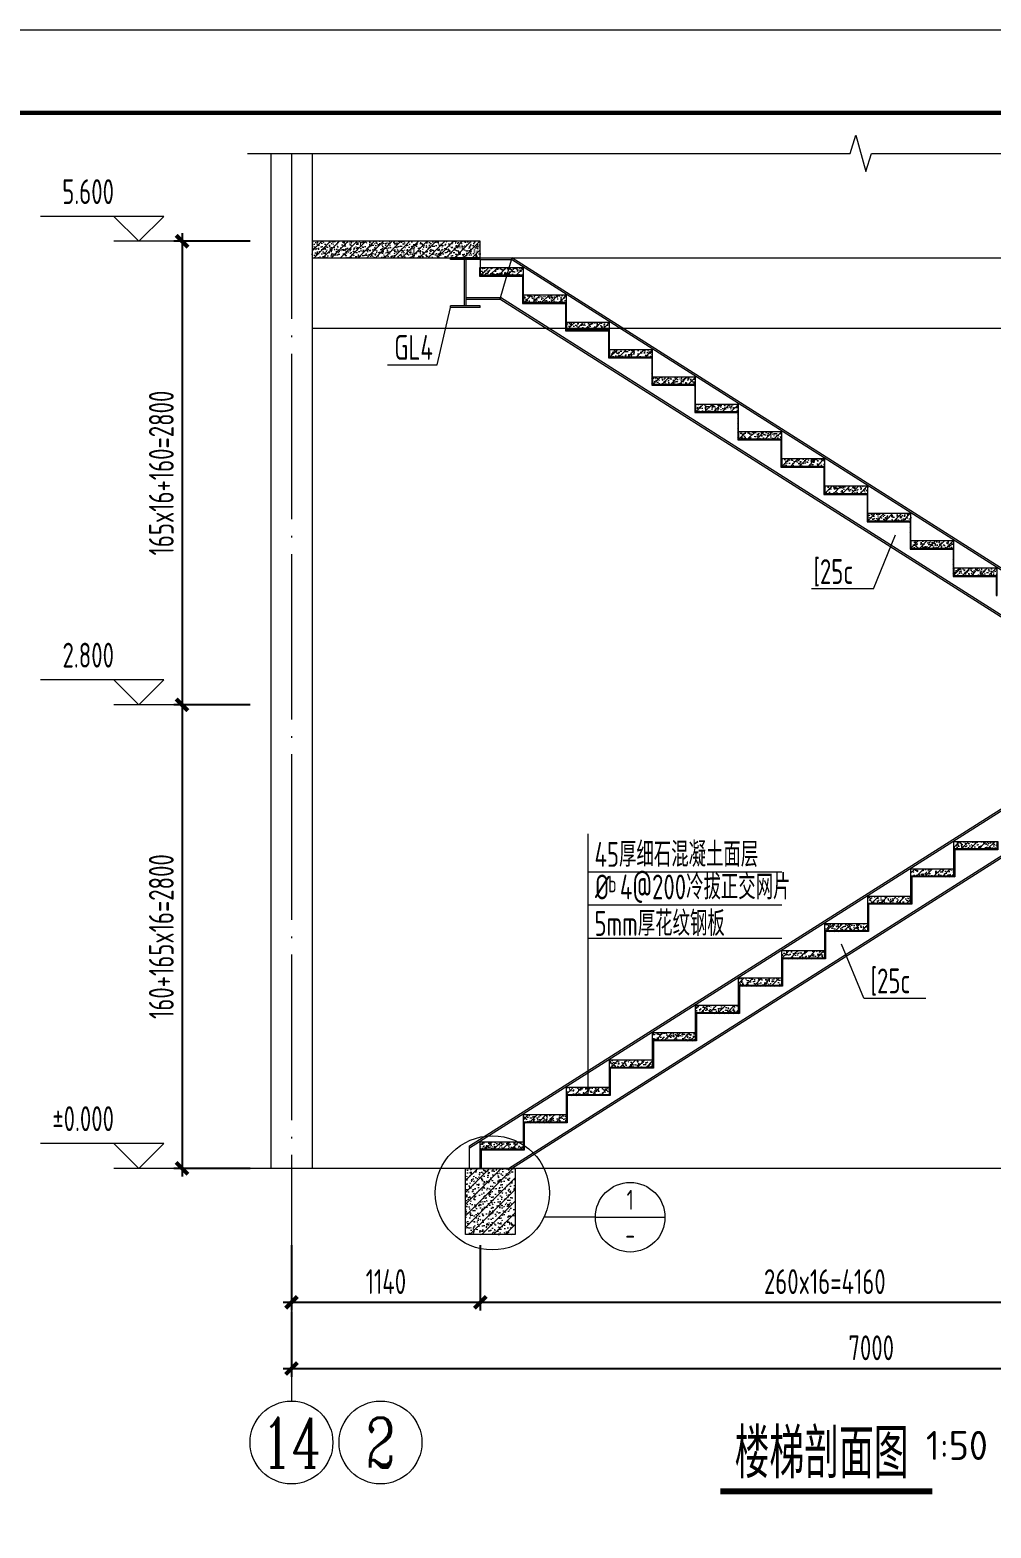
# Model space of a CAD drawing. Header units: millimetres. Extents: x 19781 to 898973, y -947928 to -267362.
# Drawn here: x 582405 to 594010, y -406059 to -387961 of the extents above; entities that cross this region are included whole.
import ezdxf
from ezdxf.enums import TextEntityAlignment as Align

# ---------------------------------------------------------------- set-up
doc = ezdxf.new("R2010")
doc.units = ezdxf.units.MM
doc.header["$LTSCALE"] = 100
doc.linetypes.add('DOTE', pattern=[2.42, 2, -0.2, 0.02, -0.2])
doc.layers.get('0').update_dxf_attribs({"lineweight": 18})
for name, color, linetype, lineweight in [('14', 2, 'Continuous', 18), ('BEAM_CON', 4, 'Continuous', 18), ('BORDER', 7, 'Continuous', 18), ('COLU', 7, 'Continuous', 18), ('DIM', 3, 'Continuous', 18), ('DOTE', 1, 'DOTE', 18), ('HATCH', 254, 'Continuous', 18), ('NUM', 7, 'Continuous', 18), ('REIN', 1, 'Continuous', 18), ('TEXT', 7, 'Continuous', 18), ('THIN', 7, 'Continuous', 18), ('图名下划线', 7, 'Continuous', 18), ('楼板负筋文字', 7, 'Continuous', 18)]:
    doc.layers.add(name, color=color, linetype=linetype, lineweight=lineweight)
doc.styles.add('TSSD_Axis', font='complex.shx', dxfattribs={"width": 0.7, "bigfont": 'hztxt.shx'})
doc.styles.add('TSSD_Label', font='tssdeng.shx', dxfattribs={"width": 0.7, "bigfont": 'hztxt.shx'})
doc.styles.add('TSSD_Norm', font='tssdeng.shx', dxfattribs={"bigfont": 'hztxt.shx'})
doc.styles.add('TSSD_Num', font='tssdeng.shx', dxfattribs={"width": 0.75, "bigfont": 'hztxt.shx'})
doc.styles.add('TSSD_REIN', font='tssdeng.shx', dxfattribs={"width": 0.7, "bigfont": 'hztxt.shx'})
doc.dimstyles.new('TSSD_100_100', dxfattribs={"dimtxt": 300, "dimasz": 100, "dimexe": 100, "dimexo": 250, "dimgap": 100, "dimtad": 1, "dimdec": 0, "dimzin": 0, "dimdsep": 46, "dimtxsty": 'TSSD_REIN', "dimblk": 'ARCHTICK', "dimcen": 0, "dimdle": 100, "dimclrt": 7, "dimadec": 0, "dimazin": 0, "dimtfac": 1, "dimtdec": 0, "dimtix": 1, "dimtmove": 2, "dimatfit": 3, "dimfxl": 1, "dimtolj": 1, "dimtzin": 0, "dimarcsym": 0})
pattern_1 = [(50, (0, 0), (-27.952457, 104.319989), [11.25, -123.75]), (355, (0, 0), (40.089027, 107.50061), [9, -99]), (100.4514, (8.97, -0.78), (-117.962509, 65.649419), [9.561028, -105.171317]), (46.1842, (0, 30), (-31.42214, 158.923406), [16.875, -185.625]), (96.6356, (13.34, 27.93), (-169.998147, 110.031268), [14.341543, -157.75695]), (351.1842, (0, 30), (140.19929, 146.11779), [13.5, -148.5]), (21, (15, 22.5), (26.127565, 104.791938), [11.25, -123.75]), (326, (15, 22.5), (87.179983, 74.586605), [9, -99]), (71.4514, (22.46, 17.47), (-71.344865, 114.607635), [9.561029, -105.171317]), (37.5, (0, 0), (1.8239783, 49.934078), [0.01, -97.8, 0.01, -100.5, 0.01, -99.375]), (7.5, (0, 0), (39.4604306, 59.1617568), [0.01, -57.3, 0.01, -95.55, 0.01, -37.875]), (327.5, (-33.45, 0), (80.0733654, -3.3832308), [0.01, -37.5, 0.01, -117, 0.01, -155.25]), (317.5, (-48.45, 0), (87.4779254, 15.0157473), [0.01, -48.75, 0.01, -77.7, 0.01, -110.25]), (45, (0, 0), (-53.0330086, 53.0330086), [])]
pattern_2 = [(45, (0, 0), (-28.2842712, 28.2842712), [])]

# ---------------------------------------------------------------- blocks, each defined once
blk = doc.blocks.new('A$C56EA3430')
at = {"layer": 'BEAM_CON', "lineweight": 5}
for p, q in [((360, 600), (0, 600)), ((0, 580), (0, 600)), ((360, 580), (0, 580)), ((170, 20), (170, 580)), ((190, 20), (190, 580)), ((360, 580), (360, 600)), ((360, 20), (0, 20)), ((0, 0), (0, 20)), ((360, 0), (0, 0)), ((360, 0), (360, 20))]:
    blk.add_line(p, q, dxfattribs=at)
blk = doc.blocks.new('_ArchTick_0')
at = {"color": 0, "linetype": 'ByBlock'}
blk.add_lwpolyline([(-0.71, -0.71, 0.5, 0.5, 0), (0.71, 0.71, 0.5, 0.5, 0)], format="xyseb", dxfattribs=at)
blk = doc.blocks.new('*X1055')
at = {"layer": 'DIM', "color": 0, "lineweight": -2, "ltscale": 100, "transparency": 16777216}
for p, q in [((585063, -390514), (584141, -390514)), ((584241, -390414), (584241, -396214)), ((585063, -396114), (584141, -396114))]:
    blk.add_line(p, q, dxfattribs=at)
at = {"layer": 'DIM', "color": 0, "lineweight": -2, "ltscale": 100, "transparency": 16777216, "xscale": 100, "yscale": 100, "zscale": 100}
for p, rotation in [((584241, -390514), 90), ((584241, -396114), 270)]:
    blk.add_blockref('_ArchTick_0', p, dxfattribs=dict(at, rotation=rotation))
at = {"layer": 'DIM', "color": 7, "ltscale": 100, "transparency": 16777216, "insert": (583991, -393314), "char_height": 300, "width": 9000, "attachment_point": 5, "rotation": 90, "style": 'TSSD_REIN'}
blk.add_mtext('165x16+160=2800', dxfattribs=at)
blk = doc.blocks.new('_ARCHTICK')
at = {"color": 0, "linetype": 'ByBlock', "const_width": 0.5}
blk.add_lwpolyline([(-0.5, -0.5), (0.5, 0.5)], dxfattribs=at)
blk = doc.blocks.new('*X1056')
at = {"layer": 'DIM', "color": 0, "lineweight": -2, "ltscale": 100, "transparency": 16777216}
for p, q in [((585063, -396114), (584141, -396114)), ((584241, -396014), (584241, -401814)), ((585063, -401714), (584141, -401714))]:
    blk.add_line(p, q, dxfattribs=at)
at = {"layer": 'DIM', "color": 0, "lineweight": -2, "ltscale": 100, "transparency": 16777216, "xscale": 100, "yscale": 100, "zscale": 100}
for p, rotation in [((584241, -396114), 90), ((584241, -401714), 270)]:
    blk.add_blockref('_ArchTick_0', p, dxfattribs=dict(at, rotation=rotation))
at = {"layer": 'DIM', "color": 7, "ltscale": 100, "transparency": 16777216, "insert": (583991, -398914), "char_height": 300, "width": 9000, "attachment_point": 5, "rotation": 90, "style": 'TSSD_REIN'}
blk.add_mtext('160+165x16=2800', dxfattribs=at)
blk = doc.blocks.new('ts_axno')
at = {"color": 0, "linetype": 'ByBlock', "lineweight": -2}
blk.add_circle((0, 0), 0.5, dxfattribs=at)
at = {"color": 0, "linetype": 'ByBlock', "lineweight": -2, "style": 'TSSD_Axis', "width": 0.7}
blk.add_attdef('A', text='', height=0.6, dxfattribs=at).set_placement((0, 0), align=Align.MIDDLE_CENTER)
blk = doc.blocks.new('*X1057')
at = {"layer": 'DIM', "color": 0, "lineweight": -2, "ltscale": 100, "transparency": 16777216}
for p, q in [((585563, -403443), (585563, -404232)), ((599563, -403443), (599563, -404232)), ((585463, -404132), (599663, -404132))]:
    blk.add_line(p, q, dxfattribs=at)
at = {"layer": 'DIM', "color": 0, "lineweight": -2, "ltscale": 100, "transparency": 16777216, "xscale": 100, "yscale": 100, "zscale": 100, "rotation": 180}
blk.add_blockref('_ArchTick_0', (585563, -404132), dxfattribs=at)
at = {"layer": 'DIM', "color": 0, "lineweight": -2, "ltscale": 100, "transparency": 16777216, "xscale": 100, "yscale": 100, "zscale": 100}
blk.add_blockref('_ArchTick_0', (599563, -404132), dxfattribs=at)
at = {"layer": 'DIM', "color": 7, "ltscale": 100, "transparency": 16777216, "insert": (592563, -403882), "char_height": 300, "width": 2220, "attachment_point": 5, "style": 'TSSD_REIN'}
blk.add_mtext('7000', dxfattribs=at)
blk = doc.blocks.new('*X1058')
at = {"layer": 'DIM', "color": 0, "lineweight": -2, "ltscale": 100, "transparency": 16777216}
for p, q in [((585563, -402643), (585563, -403432)), ((587843, -402643), (587843, -403432)), ((585463, -403332), (587943, -403332))]:
    blk.add_line(p, q, dxfattribs=at)
at = {"layer": 'DIM', "color": 0, "lineweight": -2, "ltscale": 100, "transparency": 16777216, "xscale": 100, "yscale": 100, "zscale": 100, "rotation": 180}
blk.add_blockref('_ArchTick_0', (585563, -403332), dxfattribs=at)
at = {"layer": 'DIM', "color": 0, "lineweight": -2, "ltscale": 100, "transparency": 16777216, "xscale": 100, "yscale": 100, "zscale": 100}
blk.add_blockref('_ArchTick_0', (587843, -403332), dxfattribs=at)
at = {"layer": 'DIM', "color": 7, "ltscale": 100, "transparency": 16777216, "insert": (586703, -403082), "char_height": 300, "width": 2130, "attachment_point": 5, "style": 'TSSD_REIN'}
blk.add_mtext('1140', dxfattribs=at)
blk = doc.blocks.new('*X1059')
at = {"layer": 'DIM', "color": 0, "lineweight": -2, "ltscale": 100, "transparency": 16777216}
for p, q in [((587843, -402643), (587843, -403432)), ((596163, -402643), (596163, -403432)), ((587743, -403332), (596263, -403332))]:
    blk.add_line(p, q, dxfattribs=at)
at = {"layer": 'DIM', "color": 0, "lineweight": -2, "ltscale": 100, "transparency": 16777216, "xscale": 100, "yscale": 100, "zscale": 100, "rotation": 180}
blk.add_blockref('_ArchTick_0', (587843, -403332), dxfattribs=at)
at = {"layer": 'DIM', "color": 0, "lineweight": -2, "ltscale": 100, "transparency": 16777216, "xscale": 100, "yscale": 100, "zscale": 100}
blk.add_blockref('_ArchTick_0', (596163, -403332), dxfattribs=at)
at = {"layer": 'DIM', "color": 7, "ltscale": 100, "transparency": 16777216, "insert": (592003, -403082), "char_height": 300, "width": 6510, "attachment_point": 5, "style": 'TSSD_REIN'}
blk.add_mtext('260x16=4160', dxfattribs=at)
blk = doc.blocks.new('ts_idx')
at = {"color": 0, "linetype": 'ByBlock', "lineweight": -2}
blk.add_line((-0.5, 0), (0.5, 0), dxfattribs=at)
blk.add_circle((0, 0), 0.5, dxfattribs=at)
at = {"color": 0, "linetype": 'ByBlock', "lineweight": -2, "style": 'TSSD_Num', "width": 0.7}
for tag, p in [('1', (0, 0.25)), ('A', (0, -0.25))]:
    blk.add_attdef(tag, text='', height=0.286, dxfattribs=at).set_placement(p, align=Align.MIDDLE_CENTER)

msp = doc.modelspace()

# ---------------------------------------------------------------- hatches: boundary and pattern name
at = {"layer": 'HATCH', "ltscale": 100}
h = msp.add_hatch(dxfattribs=at)
h.set_pattern_fill('ARMORED', color=256, style=0, pattern_type=0)
h.set_pattern_definition(pattern_1)
h.paths.add_polyline_path([(585812.55, -390714.02), (587842.55, -390714.02), (587842.55, -390514.02), (585812.55, -390514.02)], flags=0)
h = msp.add_hatch(dxfattribs=at)
h.set_pattern_fill('METAL', color=256, style=0, pattern_type=0)
h.set_pattern_definition(pattern_2)
h.paths.add_polyline_path([(588352.55, -391164.02), (588362.55, -391164.02), (588362.55, -390924.02), (587842.55, -390924.02), (587842.55, -390834.02), (587832.55, -390834.02), (587832.55, -390934.02), (588352.55, -390934.02)], flags=0)
h = msp.add_hatch(dxfattribs=at)
h.set_pattern_fill('ARMORED', color=256, style=0, pattern_type=0)
h.set_pattern_definition(pattern_1)
h.paths.add_polyline_path([(587842.55, -390924.02), (588362.55, -390924.02), (588362.55, -390834.02), (587842.55, -390834.02)], flags=0)
h = msp.add_hatch(dxfattribs=at)
h.set_pattern_fill('METAL', color=256, style=0, pattern_type=0)
h.set_pattern_definition(pattern_2)
h.paths.add_polyline_path([(588872.55, -391494.02), (588882.55, -391494.02), (588882.55, -391254.02), (588362.55, -391254.02), (588362.55, -391164.02), (588352.55, -391164.02), (588352.55, -391264.02), (588872.55, -391264.02)], flags=0)
h = msp.add_hatch(dxfattribs=at)
h.set_pattern_fill('ARMORED', color=256, style=0, pattern_type=0)
h.set_pattern_definition(pattern_1)
h.paths.add_polyline_path([(588362.55, -391254.02), (588882.55, -391254.02), (588882.55, -391164.02), (588362.55, -391164.02)], flags=0)
h = msp.add_hatch(dxfattribs=at)
h.set_pattern_fill('METAL', color=256, style=0, pattern_type=0)
h.set_pattern_definition(pattern_2)
h.paths.add_polyline_path([(589392.55, -391824.02), (589402.55, -391824.02), (589402.55, -391584.02), (588882.55, -391584.02), (588882.55, -391494.02), (588872.55, -391494.02), (588872.55, -391594.02), (589392.55, -391594.02)], flags=0)
h = msp.add_hatch(dxfattribs=at)
h.set_pattern_fill('ARMORED', color=256, style=0, pattern_type=0)
h.set_pattern_definition(pattern_1)
h.paths.add_polyline_path([(588882.55, -391584.02), (589402.55, -391584.02), (589402.55, -391494.02), (588882.55, -391494.02)], flags=0)
h = msp.add_hatch(dxfattribs=at)
h.set_pattern_fill('METAL', color=256, style=0, pattern_type=0)
h.set_pattern_definition(pattern_2)
h.paths.add_polyline_path([(589912.55, -392154.02), (589922.55, -392154.02), (589922.55, -391914.02), (589402.55, -391914.02), (589402.55, -391824.02), (589392.55, -391824.02), (589392.55, -391924.02), (589912.55, -391924.02)], flags=0)
h = msp.add_hatch(dxfattribs=at)
h.set_pattern_fill('ARMORED', color=256, style=0, pattern_type=0)
h.set_pattern_definition(pattern_1)
h.paths.add_polyline_path([(589402.55, -391914.02), (589922.55, -391914.02), (589922.55, -391824.02), (589402.55, -391824.02)], flags=0)
h = msp.add_hatch(dxfattribs=at)
h.set_pattern_fill('METAL', color=256, style=0, pattern_type=0)
h.set_pattern_definition(pattern_2)
h.paths.add_polyline_path([(590432.55, -392484.02), (590442.55, -392484.02), (590442.55, -392244.02), (589922.55, -392244.02), (589922.55, -392154.02), (589912.55, -392154.02), (589912.55, -392254.02), (590432.55, -392254.02)], flags=0)
h = msp.add_hatch(dxfattribs=at)
h.set_pattern_fill('ARMORED', color=256, style=0, pattern_type=0)
h.set_pattern_definition(pattern_1)
h.paths.add_polyline_path([(589922.55, -392244.02), (590442.55, -392244.02), (590442.55, -392154.02), (589922.55, -392154.02)], flags=0)
h = msp.add_hatch(dxfattribs=at)
h.set_pattern_fill('METAL', color=256, style=0, pattern_type=0)
h.set_pattern_definition(pattern_2)
h.paths.add_polyline_path([(590952.55, -392814.02), (590962.55, -392814.02), (590962.55, -392574.02), (590442.55, -392574.02), (590442.55, -392484.02), (590432.55, -392484.02), (590432.55, -392584.02), (590952.55, -392584.02)], flags=0)
h = msp.add_hatch(dxfattribs=at)
h.set_pattern_fill('ARMORED', color=256, style=0, pattern_type=0)
h.set_pattern_definition(pattern_1)
h.paths.add_polyline_path([(590442.55, -392574.02), (590962.55, -392574.02), (590962.55, -392484.02), (590442.55, -392484.02)], flags=0)
h = msp.add_hatch(dxfattribs=at)
h.set_pattern_fill('METAL', color=256, style=0, pattern_type=0)
h.set_pattern_definition(pattern_2)
h.paths.add_polyline_path([(591472.55, -393144.02), (591482.55, -393144.02), (591482.55, -392904.02), (590962.55, -392904.02), (590962.55, -392814.02), (590952.55, -392814.02), (590952.55, -392914.02), (591472.55, -392914.02)], flags=0)
h = msp.add_hatch(dxfattribs=at)
h.set_pattern_fill('ARMORED', color=256, style=0, pattern_type=0)
h.set_pattern_definition(pattern_1)
h.paths.add_polyline_path([(590962.55, -392904.02), (591482.55, -392904.02), (591482.55, -392814.02), (590962.55, -392814.02)], flags=0)
h = msp.add_hatch(dxfattribs=at)
h.set_pattern_fill('METAL', color=256, style=0, pattern_type=0)
h.set_pattern_definition(pattern_2)
h.paths.add_polyline_path([(591992.55, -393474.02), (592002.55, -393474.02), (592002.55, -393234.02), (591482.55, -393234.02), (591482.55, -393144.02), (591472.55, -393144.02), (591472.55, -393244.02), (591992.55, -393244.02)], flags=0)
h = msp.add_hatch(dxfattribs=at)
h.set_pattern_fill('ARMORED', color=256, style=0, pattern_type=0)
h.set_pattern_definition(pattern_1)
h.paths.add_polyline_path([(591482.55, -393234.02), (592002.55, -393234.02), (592002.55, -393144.02), (591482.55, -393144.02)], flags=0)
h = msp.add_hatch(dxfattribs=at)
h.set_pattern_fill('METAL', color=256, style=0, pattern_type=0)
h.set_pattern_definition(pattern_2)
h.paths.add_polyline_path([(592512.55, -393804.02), (592522.55, -393804.02), (592522.55, -393564.02), (592002.55, -393564.02), (592002.55, -393474.02), (591992.55, -393474.02), (591992.55, -393574.02), (592512.55, -393574.02)], flags=0)
h = msp.add_hatch(dxfattribs=at)
h.set_pattern_fill('ARMORED', color=256, style=0, pattern_type=0)
h.set_pattern_definition(pattern_1)
h.paths.add_polyline_path([(592002.55, -393564.02), (592522.55, -393564.02), (592522.55, -393474.02), (592002.55, -393474.02)], flags=0)
h = msp.add_hatch(dxfattribs=at)
h.set_pattern_fill('METAL', color=256, style=0, pattern_type=0)
h.set_pattern_definition(pattern_2)
h.paths.add_polyline_path([(593032.55, -394134.02), (593042.55, -394134.02), (593042.55, -393894.02), (592522.55, -393894.02), (592522.55, -393804.02), (592512.55, -393804.02), (592512.55, -393904.02), (593032.55, -393904.02)], flags=0)
h = msp.add_hatch(dxfattribs=at)
h.set_pattern_fill('ARMORED', color=256, style=0, pattern_type=0)
h.set_pattern_definition(pattern_1)
h.paths.add_polyline_path([(592522.55, -393894.02), (593042.55, -393894.02), (593042.55, -393804.02), (592522.55, -393804.02)], flags=0)
h = msp.add_hatch(dxfattribs=at)
h.set_pattern_fill('METAL', color=256, style=0, pattern_type=0)
h.set_pattern_definition(pattern_2)
h.paths.add_polyline_path([(593552.55, -394464.02), (593562.55, -394464.02), (593562.55, -394224.02), (593042.55, -394224.02), (593042.55, -394134.02), (593032.55, -394134.02), (593032.55, -394234.02), (593552.55, -394234.02)], flags=0)
h = msp.add_hatch(dxfattribs=at)
h.set_pattern_fill('ARMORED', color=256, style=0, pattern_type=0)
h.set_pattern_definition(pattern_1)
h.paths.add_polyline_path([(593042.55, -394224.02), (593562.55, -394224.02), (593562.55, -394134.02), (593042.55, -394134.02)], flags=0)
h = msp.add_hatch(dxfattribs=at)
h.set_pattern_fill('METAL', color=256, style=0, pattern_type=0)
h.set_pattern_definition(pattern_2)
h.paths.add_polyline_path([(594072.55, -394794.02), (594082.55, -394794.02), (594082.55, -394554.02), (593562.55, -394554.02), (593562.55, -394464.02), (593552.55, -394464.02), (593552.55, -394564.02), (594072.55, -394564.02)], flags=0)
h = msp.add_hatch(dxfattribs=at)
h.set_pattern_fill('ARMORED', color=256, style=0, pattern_type=0)
h.set_pattern_definition(pattern_1)
h.paths.add_polyline_path([(593562.55, -394554.02), (594082.55, -394554.02), (594082.55, -394464.02), (593562.55, -394464.02)], flags=0)
h = msp.add_hatch(dxfattribs=at)
h.set_pattern_fill('ARMORED', color=256, style=0, pattern_type=0)
h.set_pattern_definition(pattern_1)
h.paths.add_polyline_path([(594082.55, -397854.02), (593562.55, -397854.02), (593562.55, -397764.02), (594082.55, -397764.02)], flags=0)
h = msp.add_hatch(dxfattribs=at)
h.set_pattern_fill('METAL', color=256, style=0, pattern_type=0)
h.set_pattern_definition(pattern_2)
h.paths.add_polyline_path([(593572.55, -398094.02), (593562.55, -398094.02), (593562.55, -397854.02), (594082.55, -397854.02), (594082.55, -397764.02), (594092.55, -397764.02), (594092.55, -397864.02), (593572.55, -397864.02)], flags=0)
h = msp.add_hatch(dxfattribs=at)
h.set_pattern_fill('ARMORED', color=256, style=0, pattern_type=0)
h.set_pattern_definition(pattern_1)
h.paths.add_polyline_path([(593562.55, -398184.02), (593042.55, -398184.02), (593042.55, -398094.02), (593562.55, -398094.02)], flags=0)
h = msp.add_hatch(dxfattribs=at)
h.set_pattern_fill('METAL', color=256, style=0, pattern_type=0)
h.set_pattern_definition(pattern_2)
h.paths.add_polyline_path([(593052.55, -398424.02), (593042.55, -398424.02), (593042.55, -398184.02), (593562.55, -398184.02), (593562.55, -398094.02), (593572.55, -398094.02), (593572.55, -398194.02), (593052.55, -398194.02)], flags=0)
h = msp.add_hatch(dxfattribs=at)
h.set_pattern_fill('ARMORED', color=256, style=0, pattern_type=0)
h.set_pattern_definition(pattern_1)
h.paths.add_polyline_path([(593042.55, -398514.02), (592522.55, -398514.02), (592522.55, -398424.02), (593042.55, -398424.02)], flags=0)
h = msp.add_hatch(dxfattribs=at)
h.set_pattern_fill('METAL', color=256, style=0, pattern_type=0)
h.set_pattern_definition(pattern_2)
h.paths.add_polyline_path([(592532.55, -398754.02), (592522.55, -398754.02), (592522.55, -398514.02), (593042.55, -398514.02), (593042.55, -398424.02), (593052.55, -398424.02), (593052.55, -398524.02), (592532.55, -398524.02)], flags=0)
h = msp.add_hatch(dxfattribs=at)
h.set_pattern_fill('ARMORED', color=256, style=0, pattern_type=0)
h.set_pattern_definition(pattern_1)
h.paths.add_polyline_path([(592522.55, -398844.02), (592002.55, -398844.02), (592002.55, -398754.02), (592522.55, -398754.02)], flags=0)
h = msp.add_hatch(dxfattribs=at)
h.set_pattern_fill('METAL', color=256, style=0, pattern_type=0)
h.set_pattern_definition(pattern_2)
h.paths.add_polyline_path([(592012.55, -399084.02), (592002.55, -399084.02), (592002.55, -398844.02), (592522.55, -398844.02), (592522.55, -398754.02), (592532.55, -398754.02), (592532.55, -398854.02), (592012.55, -398854.02)], flags=0)
h = msp.add_hatch(dxfattribs=at)
h.set_pattern_fill('ARMORED', color=256, style=0, pattern_type=0)
h.set_pattern_definition(pattern_1)
h.paths.add_polyline_path([(592002.55, -399174.02), (591482.55, -399174.02), (591482.55, -399084.02), (592002.55, -399084.02)], flags=0)
h = msp.add_hatch(dxfattribs=at)
h.set_pattern_fill('METAL', color=256, style=0, pattern_type=0)
h.set_pattern_definition(pattern_2)
h.paths.add_polyline_path([(591492.55, -399414.02), (591482.55, -399414.02), (591482.55, -399174.02), (592002.55, -399174.02), (592002.55, -399084.02), (592012.55, -399084.02), (592012.55, -399184.02), (591492.55, -399184.02)], flags=0)
h = msp.add_hatch(dxfattribs=at)
h.set_pattern_fill('ARMORED', color=256, style=0, pattern_type=0)
h.set_pattern_definition(pattern_1)
h.paths.add_polyline_path([(591482.55, -399504.02), (590962.55, -399504.02), (590962.55, -399414.02), (591482.55, -399414.02)], flags=0)
h = msp.add_hatch(dxfattribs=at)
h.set_pattern_fill('METAL', color=256, style=0, pattern_type=0)
h.set_pattern_definition(pattern_2)
h.paths.add_polyline_path([(590972.55, -399744.02), (590962.55, -399744.02), (590962.55, -399504.02), (591482.55, -399504.02), (591482.55, -399414.02), (591492.55, -399414.02), (591492.55, -399514.02), (590972.55, -399514.02)], flags=0)
h = msp.add_hatch(dxfattribs=at)
h.set_pattern_fill('ARMORED', color=256, style=0, pattern_type=0)
h.set_pattern_definition(pattern_1)
h.paths.add_polyline_path([(590962.55, -399834.02), (590442.55, -399834.02), (590442.55, -399744.02), (590962.55, -399744.02)], flags=0)
h = msp.add_hatch(dxfattribs=at)
h.set_pattern_fill('METAL', color=256, style=0, pattern_type=0)
h.set_pattern_definition(pattern_2)
h.paths.add_polyline_path([(590452.55, -400074.02), (590442.55, -400074.02), (590442.55, -399834.02), (590962.55, -399834.02), (590962.55, -399744.02), (590972.55, -399744.02), (590972.55, -399844.02), (590452.55, -399844.02)], flags=0)
h = msp.add_hatch(dxfattribs=at)
h.set_pattern_fill('ARMORED', color=256, style=0, pattern_type=0)
h.set_pattern_definition(pattern_1)
h.paths.add_polyline_path([(590442.55, -400164.02), (589922.55, -400164.02), (589922.55, -400074.02), (590442.55, -400074.02)], flags=0)
h = msp.add_hatch(dxfattribs=at)
h.set_pattern_fill('METAL', color=256, style=0, pattern_type=0)
h.set_pattern_definition(pattern_2)
h.paths.add_polyline_path([(589932.55, -400404.02), (589922.55, -400404.02), (589922.55, -400164.02), (590442.55, -400164.02), (590442.55, -400074.02), (590452.55, -400074.02), (590452.55, -400174.02), (589932.55, -400174.02)], flags=0)
h = msp.add_hatch(dxfattribs=at)
h.set_pattern_fill('ARMORED', color=256, style=0, pattern_type=0)
h.set_pattern_definition(pattern_1)
h.paths.add_polyline_path([(589922.55, -400494.02), (589402.55, -400494.02), (589402.55, -400404.02), (589922.55, -400404.02)], flags=0)
h = msp.add_hatch(dxfattribs=at)
h.set_pattern_fill('METAL', color=256, style=0, pattern_type=0)
h.set_pattern_definition(pattern_2)
h.paths.add_polyline_path([(589412.55, -400734.02), (589402.55, -400734.02), (589402.55, -400494.02), (589922.55, -400494.02), (589922.55, -400404.02), (589932.55, -400404.02), (589932.55, -400504.02), (589412.55, -400504.02)], flags=0)
h = msp.add_hatch(dxfattribs=at)
h.set_pattern_fill('ARMORED', color=256, style=0, pattern_type=0)
h.set_pattern_definition(pattern_1)
h.paths.add_polyline_path([(589402.55, -400824.02), (588882.55, -400824.02), (588882.55, -400734.02), (589402.55, -400734.02)], flags=0)
h = msp.add_hatch(dxfattribs=at)
h.set_pattern_fill('METAL', color=256, style=0, pattern_type=0)
h.set_pattern_definition(pattern_2)
h.paths.add_polyline_path([(588892.55, -401064.02), (588882.55, -401064.02), (588882.55, -400824.02), (589402.55, -400824.02), (589402.55, -400734.02), (589412.55, -400734.02), (589412.55, -400834.02), (588892.55, -400834.02)], flags=0)
h = msp.add_hatch(dxfattribs=at)
h.set_pattern_fill('ARMORED', color=256, style=0, pattern_type=0)
h.set_pattern_definition(pattern_1)
h.paths.add_polyline_path([(588882.55, -401154.02), (588362.55, -401154.02), (588362.55, -401064.02), (588882.55, -401064.02)], flags=0)
h = msp.add_hatch(dxfattribs=at)
h.set_pattern_fill('METAL', color=256, style=0, pattern_type=0)
h.set_pattern_definition(pattern_2)
h.paths.add_polyline_path([(588372.55, -401394.02), (588362.55, -401394.02), (588362.55, -401154.02), (588882.55, -401154.02), (588882.55, -401064.02), (588892.55, -401064.02), (588892.55, -401164.02), (588372.55, -401164.02)], flags=0)
h = msp.add_hatch(dxfattribs=at)
h.set_pattern_fill('ARMORED', color=256, style=0, pattern_type=0)
h.set_pattern_definition(pattern_1)
h.paths.add_polyline_path([(588362.55, -401484.02), (587842.55, -401484.02), (587842.55, -401394.02), (588362.55, -401394.02)], flags=0)
h = msp.add_hatch(dxfattribs=at)
h.set_pattern_fill('METAL', color=256, style=0, pattern_type=0)
h.set_pattern_definition(pattern_2)
h.paths.add_polyline_path([(587852.55, -401714.02), (587842.55, -401714.02), (587842.55, -401484.02), (588362.55, -401484.02), (588362.55, -401394.02), (588372.55, -401394.02), (588372.55, -401494.02), (587852.55, -401494.02)], flags=0)
h = msp.add_hatch(dxfattribs=at)
h.set_pattern_fill('ARMORED', color=256, style=0, pattern_type=0)
h.set_pattern_definition([(50, (0, 0), (-37.269943, 139.093319), [15, -165]), (355, (0, 0), (53.452036, 143.334146), [12, -132]), (100.4514, (11.95, -1.05), (-157.283345, 87.53256), [12.748038, -140.228422]), (46.1842, (0, 40), (-41.89619, 211.897875), [22.5, -247.5]), (96.6356, (17.79, 37.24), (-226.664197, 146.708357), [19.12206, -210.3426]), (351.1842, (0, 40), (186.93239, 194.82372), [18, -198]), (21, (20, 30), (34.836753, 139.722585), [15, -165]), (326, (20, 30), (116.239977, 99.448807), [12, -132]), (71.4514, (29.95, 23.29), (-95.126486, 152.81018), [12.748038, -140.228422]), (37.5, (0, 0), (2.431971, 66.5787708), [0.01, -130.4, 0.01, -134, 0.01, -132.5]), (7.5, (0, 0), (52.6139075, 78.8823424), [0.01, -76.4, 0.01, -127.4, 0.01, -50.5]), (327.5, (-44.6, 0), (106.7644872, -4.5109743), [0.01, -50, 0.01, -156, 0.01, -207]), (317.5, (-64.6, 0), (116.637234, 20.020996), [0.01, -65, 0.01, -103.6, 0.01, -147]), (45, (0, 0), (-70.710678, 70.710678), [])])
h.paths.add_polyline_path([(588262.55, -401714.02), (588262.55, -402514.02), (587662.55, -402514.02), (587662.55, -401714.02)], flags=0)

# ---------------------------------------------------------------- linework, layer by layer
at = {"layer": '14', "ltscale": 100}
for p, q in [((585312.55, -389452), (585312.55, -401714.02)), ((585812.55, -389452), (585812.55, -401714.02)), ((587842.55, -390714.02), (588225.33, -390714.02)), ((587842.55, -390734.02), (588219.52, -390734.02)), ((588225.33, -390714.02), (588080.07, -391214.02)), ((596886.19, -396234.02), (588219.52, -390734.02)), ((596892, -396214.02), (588225.33, -390714.02)), ((587672.55, -391194.02), (588085.88, -391194.02)), ((587672.55, -391214.02), (588080.07, -391214.02)), ((596746.74, -396714.02), (588080.07, -391214.02)), ((596752.55, -396694.02), (588085.88, -391194.02)), ((587712.55, -401443.6), (595953.1, -396214.02)), ((587712.55, -401467.29), (595958.91, -396234.02)), ((588182.25, -401714.02), (596092.55, -396694.02)), ((588219.58, -401714.02), (596098.36, -396714.02)), ((587712.55, -401714.02), (587712.55, -401443.6)), ((587719.58, -401714.02), (588219.58, -401714.02))]:
    msp.add_line(p, q, dxfattribs=at)
msp.add_lwpolyline([(588262.55, -401714.02), (588262.55, -402514.02), (587662.55, -402514.02), (587662.55, -401714.02)], close=True, dxfattribs=at)
msp.add_circle((587988.55, -402010), 689.35, dxfattribs=at)
at = {"layer": 'BEAM_CON', "color": 142}
for p, q in [((585812.55, -390714.02), (599012.55, -390714.02)), ((587842.55, -390734.02), (587842.55, -390834.02)), ((585812.55, -391565.02), (599012.55, -391565.02))]:
    msp.add_line(p, q, dxfattribs=at)
for points in [[(585812.55, -390714.02), (587842.55, -390714.02), (587842.55, -390514.02), (585812.55, -390514.02)], [(588352.55, -391164.02), (588362.55, -391164.02), (588362.55, -390924.02), (587842.55, -390924.02), (587842.55, -390834.02), (587832.55, -390834.02), (587832.55, -390934.02), (588352.55, -390934.02)], [(588872.55, -391494.02), (588882.55, -391494.02), (588882.55, -391254.02), (588362.55, -391254.02), (588362.55, -391164.02), (588352.55, -391164.02), (588352.55, -391264.02), (588872.55, -391264.02)], [(589392.55, -391824.02), (589402.55, -391824.02), (589402.55, -391584.02), (588882.55, -391584.02), (588882.55, -391494.02), (588872.55, -391494.02), (588872.55, -391594.02), (589392.55, -391594.02)], [(589912.55, -392154.02), (589922.55, -392154.02), (589922.55, -391914.02), (589402.55, -391914.02), (589402.55, -391824.02), (589392.55, -391824.02), (589392.55, -391924.02), (589912.55, -391924.02)], [(590432.55, -392484.02), (590442.55, -392484.02), (590442.55, -392244.02), (589922.55, -392244.02), (589922.55, -392154.02), (589912.55, -392154.02), (589912.55, -392254.02), (590432.55, -392254.02)], [(590952.55, -392814.02), (590962.55, -392814.02), (590962.55, -392574.02), (590442.55, -392574.02), (590442.55, -392484.02), (590432.55, -392484.02), (590432.55, -392584.02), (590952.55, -392584.02)], [(591472.55, -393144.02), (591482.55, -393144.02), (591482.55, -392904.02), (590962.55, -392904.02), (590962.55, -392814.02), (590952.55, -392814.02), (590952.55, -392914.02), (591472.55, -392914.02)], [(591992.55, -393474.02), (592002.55, -393474.02), (592002.55, -393234.02), (591482.55, -393234.02), (591482.55, -393144.02), (591472.55, -393144.02), (591472.55, -393244.02), (591992.55, -393244.02)], [(592512.55, -393804.02), (592522.55, -393804.02), (592522.55, -393564.02), (592002.55, -393564.02), (592002.55, -393474.02), (591992.55, -393474.02), (591992.55, -393574.02), (592512.55, -393574.02)], [(593032.55, -394134.02), (593042.55, -394134.02), (593042.55, -393894.02), (592522.55, -393894.02), (592522.55, -393804.02), (592512.55, -393804.02), (592512.55, -393904.02), (593032.55, -393904.02)], [(593552.55, -394464.02), (593562.55, -394464.02), (593562.55, -394224.02), (593042.55, -394224.02), (593042.55, -394134.02), (593032.55, -394134.02), (593032.55, -394234.02), (593552.55, -394234.02)], [(594072.55, -394794.02), (594082.55, -394794.02), (594082.55, -394554.02), (593562.55, -394554.02), (593562.55, -394464.02), (593552.55, -394464.02), (593552.55, -394564.02), (594072.55, -394564.02)], [(593572.55, -398094.02), (593562.55, -398094.02), (593562.55, -397854.02), (594082.55, -397854.02), (594082.55, -397764.02), (594092.55, -397764.02), (594092.55, -397864.02), (593572.55, -397864.02)], [(593052.55, -398424.02), (593042.55, -398424.02), (593042.55, -398184.02), (593562.55, -398184.02), (593562.55, -398094.02), (593572.55, -398094.02), (593572.55, -398194.02), (593052.55, -398194.02)], [(592532.55, -398754.02), (592522.55, -398754.02), (592522.55, -398514.02), (593042.55, -398514.02), (593042.55, -398424.02), (593052.55, -398424.02), (593052.55, -398524.02), (592532.55, -398524.02)], [(592012.55, -399084.02), (592002.55, -399084.02), (592002.55, -398844.02), (592522.55, -398844.02), (592522.55, -398754.02), (592532.55, -398754.02), (592532.55, -398854.02), (592012.55, -398854.02)], [(591492.55, -399414.02), (591482.55, -399414.02), (591482.55, -399174.02), (592002.55, -399174.02), (592002.55, -399084.02), (592012.55, -399084.02), (592012.55, -399184.02), (591492.55, -399184.02)], [(590972.55, -399744.02), (590962.55, -399744.02), (590962.55, -399504.02), (591482.55, -399504.02), (591482.55, -399414.02), (591492.55, -399414.02), (591492.55, -399514.02), (590972.55, -399514.02)], [(590452.55, -400074.02), (590442.55, -400074.02), (590442.55, -399834.02), (590962.55, -399834.02), (590962.55, -399744.02), (590972.55, -399744.02), (590972.55, -399844.02), (590452.55, -399844.02)], [(589932.55, -400404.02), (589922.55, -400404.02), (589922.55, -400164.02), (590442.55, -400164.02), (590442.55, -400074.02), (590452.55, -400074.02), (590452.55, -400174.02), (589932.55, -400174.02)], [(589412.55, -400734.02), (589402.55, -400734.02), (589402.55, -400494.02), (589922.55, -400494.02), (589922.55, -400404.02), (589932.55, -400404.02), (589932.55, -400504.02), (589412.55, -400504.02)], [(588892.55, -401064.02), (588882.55, -401064.02), (588882.55, -400824.02), (589402.55, -400824.02), (589402.55, -400734.02), (589412.55, -400734.02), (589412.55, -400834.02), (588892.55, -400834.02)], [(588372.55, -401394.02), (588362.55, -401394.02), (588362.55, -401154.02), (588882.55, -401154.02), (588882.55, -401064.02), (588892.55, -401064.02), (588892.55, -401164.02), (588372.55, -401164.02)], [(587852.55, -401714.02), (587842.55, -401714.02), (587842.55, -401484.02), (588362.55, -401484.02), (588362.55, -401394.02), (588372.55, -401394.02), (588372.55, -401494.02), (587852.55, -401494.02)]]:
    msp.add_lwpolyline(points, close=True, dxfattribs=at)
for points in [[(587842.55, -390924.02), (588362.55, -390924.02), (588362.55, -390834.02), (587842.55, -390834.02), (587842.55, -390924.02)], [(588362.55, -391254.02), (588882.55, -391254.02), (588882.55, -391164.02), (588362.55, -391164.02), (588362.55, -391254.02)], [(588882.55, -391584.02), (589402.55, -391584.02), (589402.55, -391494.02), (588882.55, -391494.02), (588882.55, -391584.02)], [(589402.55, -391914.02), (589922.55, -391914.02), (589922.55, -391824.02), (589402.55, -391824.02), (589402.55, -391914.02)], [(589922.55, -392244.02), (590442.55, -392244.02), (590442.55, -392154.02), (589922.55, -392154.02), (589922.55, -392244.02)], [(590442.55, -392574.02), (590962.55, -392574.02), (590962.55, -392484.02), (590442.55, -392484.02), (590442.55, -392574.02)], [(590962.55, -392904.02), (591482.55, -392904.02), (591482.55, -392814.02), (590962.55, -392814.02), (590962.55, -392904.02)], [(591482.55, -393234.02), (592002.55, -393234.02), (592002.55, -393144.02), (591482.55, -393144.02), (591482.55, -393234.02)], [(592002.55, -393564.02), (592522.55, -393564.02), (592522.55, -393474.02), (592002.55, -393474.02), (592002.55, -393564.02)], [(592522.55, -393894.02), (593042.55, -393894.02), (593042.55, -393804.02), (592522.55, -393804.02), (592522.55, -393894.02)], [(593042.55, -394224.02), (593562.55, -394224.02), (593562.55, -394134.02), (593042.55, -394134.02), (593042.55, -394224.02)], [(593562.55, -394554.02), (594082.55, -394554.02), (594082.55, -394464.02), (593562.55, -394464.02), (593562.55, -394554.02)], [(594082.55, -397854.02), (593562.55, -397854.02), (593562.55, -397764.02), (594082.55, -397764.02), (594082.55, -397854.02)], [(593562.55, -398184.02), (593042.55, -398184.02), (593042.55, -398094.02), (593562.55, -398094.02), (593562.55, -398184.02)], [(593042.55, -398514.02), (592522.55, -398514.02), (592522.55, -398424.02), (593042.55, -398424.02), (593042.55, -398514.02)], [(592522.55, -398844.02), (592002.55, -398844.02), (592002.55, -398754.02), (592522.55, -398754.02), (592522.55, -398844.02)], [(592002.55, -399174.02), (591482.55, -399174.02), (591482.55, -399084.02), (592002.55, -399084.02), (592002.55, -399174.02)], [(591482.55, -399504.02), (590962.55, -399504.02), (590962.55, -399414.02), (591482.55, -399414.02), (591482.55, -399504.02)], [(590962.55, -399834.02), (590442.55, -399834.02), (590442.55, -399744.02), (590962.55, -399744.02), (590962.55, -399834.02)], [(590442.55, -400164.02), (589922.55, -400164.02), (589922.55, -400074.02), (590442.55, -400074.02), (590442.55, -400164.02)], [(589922.55, -400494.02), (589402.55, -400494.02), (589402.55, -400404.02), (589922.55, -400404.02), (589922.55, -400494.02)], [(589402.55, -400824.02), (588882.55, -400824.02), (588882.55, -400734.02), (589402.55, -400734.02), (589402.55, -400824.02)], [(588882.55, -401154.02), (588362.55, -401154.02), (588362.55, -401064.02), (588882.55, -401064.02), (588882.55, -401154.02)], [(588362.55, -401484.02), (587842.55, -401484.02), (587842.55, -401394.02), (588362.55, -401394.02), (588362.55, -401484.02)]]:
    msp.add_lwpolyline(points, dxfattribs=at)
at = {"layer": 'BORDER'}
msp.add_lwpolyline([(523622, -429982), (523622, -387961), (612766.55, -387961), (612766.55, -429982)], close=True, dxfattribs=at)
msp.add_lwpolyline([(526123.25, -428981.5, 50.03, 50.03, 0), (526123.25, -388961.5, 50.03, 50.03, 0), (611766.05, -388961.5, 50.03, 50.03, 0), (611766.05, -428981.5, 50.03, 50.03, 0)], format="xyseb", close=True, dxfattribs=at)
at = {"layer": 'COLU', "linetype": 'ByBlock'}
for p, q in [((589143.78, -400824.02), (589143.78, -397674.52)), ((589143.78, -398130.99), (591482.67, -398130.99)), ((589143.78, -398531.54), (591482.67, -398531.54)), ((589143.78, -398932.08), (591482.67, -398932.08))]:
    msp.add_line(p, q, dxfattribs=at)
at = {"layer": 'DOTE', "linetype": 'DOTE', "ltscale": 10}
msp.add_line((585562.55, -389452), (585562.55, -404526), dxfattribs=at)
at = {"layer": 'REIN', "color": 0, "lineweight": 5}
msp.add_lwpolyline([(584260.31, -401714.02, 15, 15, 0), (602327.31, -401714.02, 15, 15, 0)], format="xyseb", dxfattribs=at)
at = {"layer": 'TEXT'}
for p, q in [((587320.23, -392004.93), (587482.55, -391314.02)), ((586722.57, -392004.93), (587320.23, -392004.93)), ((592591.53, -394712.93), (592858.55, -394060)), ((592591.53, -394712.93), (591843.55, -394712.93)), ((592473.57, -399657.93), (592206.55, -399005)), ((592473.57, -399657.93), (593221.55, -399657.93))]:
    msp.add_line(p, q, dxfattribs=at)
at = {"layer": 'THIN', "lineweight": 5}
for p, q in [((583419.34, -390214.02), (582530.88, -390214.02)), ((583719.34, -390514.02), (583419.34, -390214.02)), ((584019.34, -390214.02), (583419.34, -390214.02)), ((583719.34, -390514.02), (584019.34, -390214.02)), ((584241.31, -390514.02), (583419.34, -390514.02)), ((583719.34, -390514.02), (583719.34, -390514.02)), ((583419.34, -395814.02), (582530.88, -395814.02)), ((583719.34, -396114.02), (583419.34, -395814.02)), ((584019.34, -395814.02), (583419.34, -395814.02)), ((583719.34, -396114.02), (584019.34, -395814.02)), ((584241.31, -396114.02), (583419.34, -396114.02)), ((583719.34, -396114.02), (583719.34, -396114.02)), ((583419.34, -401414.02), (582530.88, -401414.02)), ((583719.34, -401714.02), (583419.34, -401414.02)), ((584019.34, -401414.02), (583419.34, -401414.02)), ((583719.34, -401714.02), (584019.34, -401414.02)), ((584241.31, -401714.02), (583419.34, -401714.02)), ((583719.34, -401714.02), (583719.34, -401714.02)), ((589232.55, -402304.52), (588611.82, -402304.52))]:
    msp.add_line(p, q, dxfattribs=at)
at = {"layer": 'THIN', "ltscale": 100}
msp.add_lwpolyline([(585032.55, -389452), (592307.55, -389452), (592377.55, -389232), (592497.55, -389672), (592567.55, -389452), (599842.55, -389452)], dxfattribs=at)
at = {"layer": '图名下划线'}
msp.add_lwpolyline([(590739.55, -405615.18, 70.12, 70.12, 0), (593300.04, -405615.18, 70.12, 70.12, 0)], format="xyseb", dxfattribs=at)

# ---------------------------------------------------------------- block references
at = {"layer": '14', "ltscale": 100}
msp.add_blockref('A$C56EA3430', (587482.55, -391314.02), dxfattribs=at)
at = {"layer": 'NUM'}
ref = msp.add_blockref('ts_axno', (585562.55, -405026), dxfattribs=dict(at, xscale=1000, yscale=1000, zscale=1000))
ref.add_attrib('9', '14', dxfattribs={"height": 600, "style": 'TSSD_Axis', "width": 0.7}).set_placement((585562.55, -405026), align=Align.MIDDLE_CENTER)
ref = msp.add_blockref('ts_axno', (586637.48, -405026), dxfattribs=dict(at, xscale=1000, yscale=1000, zscale=1000))
ref.add_attrib('9', '2', dxfattribs={"height": 600, "style": 'TSSD_Axis', "width": 0.7}).set_placement((586637.48, -405026), align=Align.MIDDLE_CENTER)
at = {"layer": 'THIN'}
ref = msp.add_blockref('ts_idx', (589652.55, -402304.52), dxfattribs=dict(at, xscale=840, yscale=840, zscale=840))
ref.add_attrib('1', '1', dxfattribs={"height": 240, "style": 'TSSD_Num', "width": 0.75}).set_placement((589652.55, -402094.52), align=Align.MIDDLE_CENTER)
ref.add_attrib('-', '-', dxfattribs={"height": 240, "style": 'TSSD_Num', "width": 0.75}).set_placement((589652.55, -402514.52), align=Align.MIDDLE_CENTER)

# ---------------------------------------------------------------- texts
at = {"layer": 'TEXT', "style": 'TSSD_REIN', "width": 0.7}
for s, height, p in [('GL4', 300, (586804.99, -391946.15)), ('[25c', 300, (591865.99, -394654.15)), ('45厚细石混凝土面层', 300, (589221.96, -398071.26)), ('b', 200, (589387.61, -398379.27)), ('5mm厚花纹钢板', 300, (589221.96, -398905.55)), ('[25c', 300, (592555.99, -399599.15))]:
    msp.add_text(s, height=height, dxfattribs=at).set_placement(p)
at = {"layer": 'TEXT', "color": 0, "lineweight": 9, "style": 'TSSD_Norm'}
msp.add_text('1:50', height=350, dxfattribs=at).set_placement((593224.21, -405341.66), align=Align.BOTTOM_LEFT)
at = {"layer": 'TEXT', "insert": (589227.61, -398508.27), "char_height": 300, "width": 3668.9999, "attachment_point": 7, "style": 'TSSD_REIN'}
msp.add_mtext('%%C 4@200冷拔正交网片', dxfattribs=at)
at = {"layer": 'THIN', "style": 'TSSD_Label', "width": 0.7}
for s, p in [('5.600', (583419.34, -390154.02)), ('2.800', (583419.34, -395754.02)), ('%%P0.000', (583419.34, -401354.02))]:
    msp.add_text(s, height=300, dxfattribs=at).set_placement(p, align=Align.BOTTOM_RIGHT)
at = {"layer": '楼板负筋文字', "style": 'TSSD_REIN', "width": 0.7}
msp.add_text('楼梯剖面图', height=600, dxfattribs=at).set_placement((590914.24, -405457.95))

# ---------------------------------------------------------------- dimensions: what is measured, and where the dimension line sits
at = {"layer": 'DIM', "ltscale": 100}
for base, p1, p2, text, picture, middle in [((584241.31, -396114.02), (585312.55, -390514.02), (585312.55, -396114.02), '165x16+160=2800', '*X1055', (583991.31, -393314.02)), ((584241.31, -401714.02), (585312.55, -396114.02), (585312.55, -401714.02), '160+165x16=2800', '*X1056', (583991.31, -398914.02))]:
    dim = msp.add_linear_dim(base=base, p1=p1, p2=p2, angle=270, text=text, dimstyle='TSSD_100_100', override={"dimsah": 1}, dxfattribs=at)
    dim.commit()
    dim.dimension.update_dxf_attribs({"geometry": picture, "text_midpoint": middle, "dimtype": 160})
for base, p1, p2, text, picture, middle in [((587842.55, -403332.24), (585562.55, -402393.49), (587842.55, -402393.49), '1140', '*X1058', (586702.55, -403082.24)), ((596162.55, -403332.24), (587842.55, -402393.49), (596162.55, -402393.49), '260x16=4160', '*X1059', (592002.55, -403082.24)), ((599562.55, -404132.24), (585562.55, -403193.49), (599562.55, -403193.49), '7000', '*X1057', (592562.55, -403882.24))]:
    dim = msp.add_linear_dim(base=base, p1=p1, p2=p2, text=text, dimstyle='TSSD_100_100', override={"dimsah": 1}, dxfattribs=at)
    dim.commit()
    dim.dimension.update_dxf_attribs({"geometry": picture, "text_midpoint": middle})

doc.saveas('drawing.dxf')
